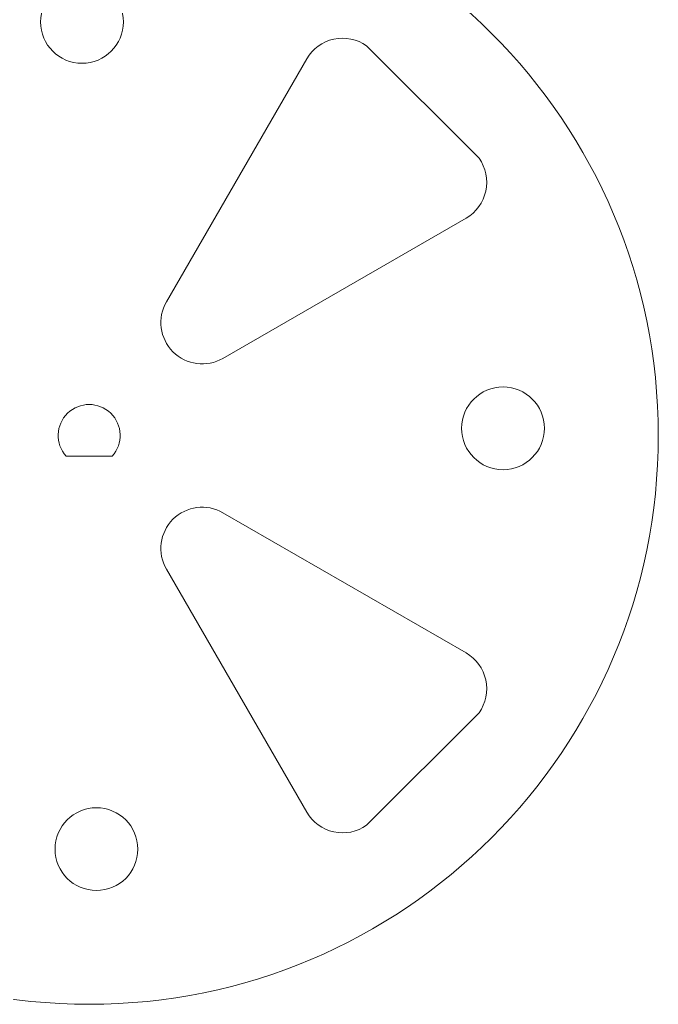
# Model space of a CAD drawing. Header units: millimetres. Extents: x 0 to 364, y 0 to 157.
# Drawn here: x 182.89 to 213.75, y 37.5 to 85.11 of the extents above; entities that cross this region are included whole.
import ezdxf

# ---------------------------------------------------------------- set-up
doc = ezdxf.new("R2010")
doc.units = ezdxf.units.MM
doc.layers.add('layer 1', color=1, linetype='Continuous', lineweight=0)

msp = doc.modelspace()

# ---------------------------------------------------------------- linework, layer by layer
at = {"layer": 'layer 1', "lineweight": 0}
for p, q in [((199.655, 83.839), (205.089, 78.405)), ((189.982, 71.464), (196.763, 83.21)), ((192.714, 68.732), (204.46, 75.513)), ((185.132, 64), (187.368, 64)), ((192.714, 61.268), (204.46, 54.487)), ((189.982, 58.536), (196.763, 46.79)), ((199.655, 46.161), (205.089, 51.595))]:
    msp.add_line(p, q, dxfattribs=at)
for centre, radius in [((186.25, 65), 27.5), ((185.901, 84.997), 2), ((206.247, 65.349), 2), ((186.599, 45.003), 2)]:
    msp.add_circle(centre, radius, dxfattribs=at)
for centre, radius, start, end in [((198.495, 82.21), 2, 54.5665, 150), ((203.46, 77.245), 2, 300, 35.4335), ((191.714, 70.464), 2, 150, 300), ((186.25, 65), 1.5, 318.1897, 221.8103), ((191.714, 59.536), 2, 60, 210), ((203.46, 52.755), 2, 324.5665, 60), ((198.495, 47.79), 2, 210, 305.4335)]:
    msp.add_arc(centre, radius, start, end, dxfattribs=at)

doc.saveas('drawing.dxf')
